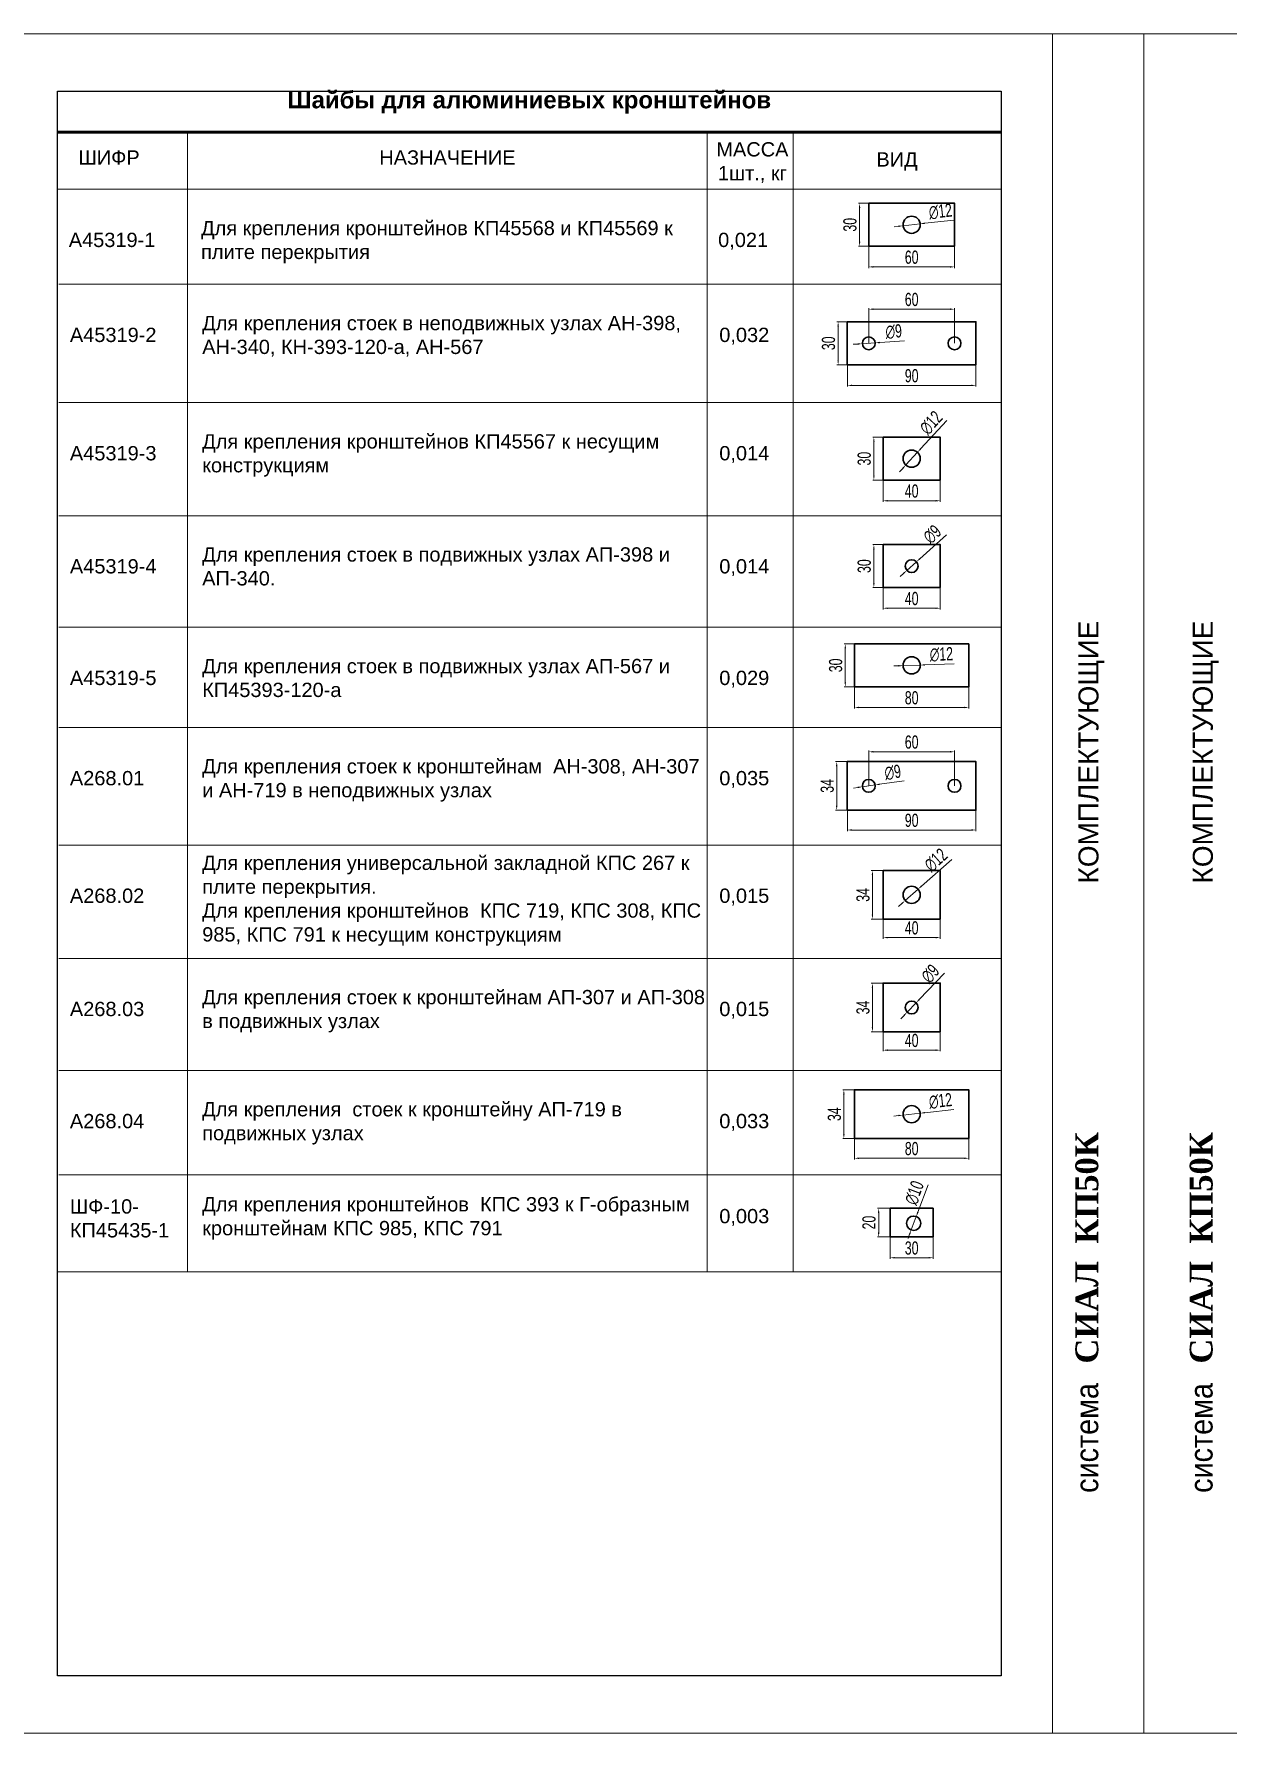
# Model space of a CAD drawing. Extents: x -37 to 4620, y -49 to 348.
# Drawn here: x 2115.9 to 2324.5, y 0 to 297 of the extents above; entities that cross this region are included whole.
import ezdxf
from ezdxf.enums import TextEntityAlignment as Align

# ---------------------------------------------------------------- set-up
doc = ezdxf.new("R2010")
doc.units = 0
doc.header["$LTSCALE"] = 5
doc.layers.get('0').update_dxf_attribs({"linetype": 'CONTINUOUS', "lineweight": 30})
doc.layers.get('DEFPOINTS').update_dxf_attribs({"linetype": 'CONTINUOUS'})
for name, color, linetype, lineweight in [('3', 1, 'CONTINUOUS', 20), ('4', 160, 'CONTINUOUS', 18), ('Рамки', 1, 'CONTINUOUS', 15), ('Текстовый', 7, 'CONTINUOUS', 9)]:
    doc.layers.add(name, color=color, linetype=linetype, lineweight=lineweight)
doc.layers.add('Скрытые', color=14, linetype='CONTINUOUS', plot=False)
doc.styles.add('4', font='RUSS.shx', dxfattribs={"width": 0.7, "height": 3.5})
doc.styles.add('style23', font='russ.shx', dxfattribs={"width": 0.7, "height": 2.3})
doc.styles.add('Каталожный', font='arial.ttf', dxfattribs={"height": 2.5})
doc.styles.add('Фирм', font='arial.ttf', dxfattribs={"height": 3.5})
doc.styles.add('Фирм5', font='timesbd.ttf', dxfattribs={"height": 4})
doc.dimstyles.new('MX1', dxfattribs={"dimtxt": 2.5, "dimasz": 3, "dimexe": 0.5, "dimexo": 0, "dimgap": 0.5, "dimtad": 1, "dimdsep": 46, "dimtxsty": '4', "dimcen": 0, "dimclrd": 256, "dimclre": 256, "dimclrt": 256, "dimaunit": 1, "dimadec": 0, "dimazin": 0, "dimtfac": 1, "dimtmove": 0, "dimatfit": 1, "dimfxl": 1, "dimtvp": 1, "dimtolj": 1, "dimtzin": 0, "dimarcsym": 0})
doc.dimstyles.new('MX1$0', dxfattribs={"dimtxt": 2.5, "dimasz": 3, "dimexe": 1.3, "dimexo": 0.6, "dimgap": 0.6, "dimtad": 1, "dimdsep": 46, "dimtxsty": '4', "dimcen": 0, "dimclrd": 256, "dimclre": 256, "dimclrt": 256, "dimaunit": 1, "dimadec": 0, "dimazin": 0, "dimtfac": 1, "dimtmove": 0, "dimatfit": 3, "dimfxl": 1, "dimtvp": 1, "dimtolj": 1, "dimlwd": -1, "dimlwe": -1, "dimarcsym": 0})

# ---------------------------------------------------------------- blocks, each defined once
blk = doc.blocks.new('*D116')
at = {"layer": '4', "transparency": 16777216}
for p, q in [((2261.87, 259.9), (2261.87, 256.09)), ((2276.87, 259.9), (2276.87, 256.09)), ((2262.67, 256.29), (2276.07, 256.29))]:
    blk.add_line(p, q, dxfattribs=at)
for points in [[(2262.67, 256.42), (2262.67, 256.15), (2261.87, 256.29)], [(2276.07, 256.42), (2276.07, 256.15), (2276.87, 256.29)]]:
    blk.add_solid(points, dxfattribs=at)
at = {"layer": 'DEFPOINTS', "color": 0, "transparency": 16777216}
for p in [(2261.87, 259.9), (2276.87, 259.9), (2276.87, 256.29)]:
    blk.add_point(p, dxfattribs=at)
at = {"layer": '4', "transparency": 16777216, "insert": (2269.37, 257.97), "char_height": 2.3, "attachment_point": 5, "style": 'style23'}
blk.add_mtext('\\A1;60', dxfattribs=at)
blk = doc.blocks.new('*D117')
at = {"layer": '4', "transparency": 16777216}
for p, q in [((2261.87, 267.4), (2260.06, 267.4)), ((2260.26, 260.7), (2260.26, 266.6)), ((2261.87, 259.9), (2260.06, 259.9))]:
    blk.add_line(p, q, dxfattribs=at)
for points in [[(2260.13, 266.6), (2260.39, 266.6), (2260.26, 267.4)], [(2260.13, 260.7), (2260.39, 260.7), (2260.26, 259.9)]]:
    blk.add_solid(points, dxfattribs=at)
at = {"layer": 'DEFPOINTS', "color": 0, "transparency": 16777216}
for p in [(2260.26, 267.4), (2261.87, 267.4), (2261.87, 259.9)]:
    blk.add_point(p, dxfattribs=at)
at = {"layer": '4', "transparency": 16777216, "insert": (2258.58, 263.65), "char_height": 2.3, "attachment_point": 5, "rotation": 90, "style": 'style23'}
blk.add_mtext('\\A1;30', dxfattribs=at)
blk = doc.blocks.new('*D118')
at = {"layer": '4', "transparency": 16777216}
for p, q in [((2258.12, 239.18), (2258.12, 235.37)), ((2280.62, 239.18), (2280.62, 235.37)), ((2258.92, 235.57), (2279.82, 235.57))]:
    blk.add_line(p, q, dxfattribs=at)
for points in [[(2258.92, 235.7), (2258.92, 235.44), (2258.12, 235.57)], [(2279.82, 235.7), (2279.82, 235.44), (2280.62, 235.57)]]:
    blk.add_solid(points, dxfattribs=at)
at = {"layer": 'DEFPOINTS', "color": 0, "transparency": 16777216}
for p in [(2258.12, 239.18), (2280.62, 239.18), (2280.62, 235.57)]:
    blk.add_point(p, dxfattribs=at)
at = {"layer": '4', "transparency": 16777216, "insert": (2269.37, 237.25), "char_height": 2.3, "attachment_point": 5, "style": 'style23'}
blk.add_mtext('\\A1;90', dxfattribs=at)
blk = doc.blocks.new('*D119')
at = {"layer": '4', "transparency": 16777216}
for p, q in [((2258.12, 246.68), (2256.31, 246.68)), ((2256.51, 239.98), (2256.51, 245.88)), ((2258.12, 239.18), (2256.31, 239.18))]:
    blk.add_line(p, q, dxfattribs=at)
for points in [[(2256.38, 245.88), (2256.64, 245.88), (2256.51, 246.68)], [(2256.38, 239.98), (2256.64, 239.98), (2256.51, 239.18)]]:
    blk.add_solid(points, dxfattribs=at)
at = {"layer": 'DEFPOINTS', "color": 0, "transparency": 16777216}
for p in [(2256.51, 246.68), (2258.12, 246.68), (2258.12, 239.18)]:
    blk.add_point(p, dxfattribs=at)
at = {"layer": '4', "transparency": 16777216, "insert": (2254.83, 242.93), "char_height": 2.3, "attachment_point": 5, "rotation": 90, "style": 'style23'}
blk.add_mtext('\\A1;30', dxfattribs=at)
blk = doc.blocks.new('*D120')
at = {"layer": '4', "transparency": 16777216}
for p, q in [((2261.87, 242.93), (2261.87, 249.09)), ((2262.67, 248.89), (2276.07, 248.89)), ((2276.87, 242.93), (2276.87, 249.09))]:
    blk.add_line(p, q, dxfattribs=at)
for points in [[(2262.67, 249.03), (2262.67, 248.76), (2261.87, 248.89)], [(2276.07, 249.03), (2276.07, 248.76), (2276.87, 248.89)]]:
    blk.add_solid(points, dxfattribs=at)
at = {"layer": 'DEFPOINTS', "color": 0, "transparency": 16777216}
for p in [(2276.87, 248.89), (2261.87, 242.93), (2276.87, 242.93)]:
    blk.add_point(p, dxfattribs=at)
at = {"layer": '4', "transparency": 16777216, "insert": (2269.37, 250.58), "char_height": 2.3, "attachment_point": 5, "style": 'style23'}
blk.add_mtext('\\A1;60', dxfattribs=at)
blk = doc.blocks.new('*D121')
at = {"layer": '4', "transparency": 16777216}
for p, q in [((2276.76, 264.48), (2271.65, 263.91)), ((2267.08, 263.4), (2266.29, 263.31)), ((2267.88, 263.48), (2270.86, 263.82))]:
    blk.add_line(p, q, dxfattribs=at)
for points in [[(2267.07, 263.53), (2267.1, 263.26), (2267.88, 263.48)], [(2271.64, 264.04), (2271.67, 263.77), (2270.86, 263.82)]]:
    blk.add_solid(points, dxfattribs=at)
at = {"layer": 'DEFPOINTS', "color": 0, "transparency": 16777216}
for p in [(2267.88, 263.48), (2270.86, 263.82)]:
    blk.add_point(p, dxfattribs=at)
at = {"layer": '4', "transparency": 16777216, "insert": (2274.41, 265.96), "char_height": 2.3, "attachment_point": 5, "rotation": 6.3846, "style": 'style23'}
blk.add_mtext('\\A1;∅12', dxfattribs=at)
blk = doc.blocks.new('*D122')
at = {"layer": '4', "transparency": 16777216}
for p, q in [((2259.95, 242.8), (2259.15, 242.75)), ((2260.74, 242.86), (2262.99, 243.01)), ((2268.11, 243.37), (2263.79, 243.07))]:
    blk.add_line(p, q, dxfattribs=at)
for points in [[(2259.94, 242.93), (2259.96, 242.67), (2260.74, 242.86)], [(2263.78, 243.2), (2263.8, 242.93), (2262.99, 243.01)]]:
    blk.add_solid(points, dxfattribs=at)
at = {"layer": 'DEFPOINTS', "color": 0, "transparency": 16777216}
for p in [(2260.74, 242.86), (2262.99, 243.01)]:
    blk.add_point(p, dxfattribs=at)
at = {"layer": '4', "transparency": 16777216, "insert": (2266.23, 244.97), "char_height": 2.3, "attachment_point": 5, "rotation": 3.9729, "style": 'style23'}
blk.add_mtext('\\A1;∅9', dxfattribs=at)
blk = doc.blocks.new('*D123')
at = {"layer": '4', "transparency": 16777216}
for p, q in [((2264.37, 219.02), (2264.37, 215.2)), ((2274.37, 219.02), (2274.37, 215.2)), ((2265.17, 215.4), (2273.57, 215.4))]:
    blk.add_line(p, q, dxfattribs=at)
for points in [[(2265.17, 215.54), (2265.17, 215.27), (2264.37, 215.4)], [(2273.57, 215.54), (2273.57, 215.27), (2274.37, 215.4)]]:
    blk.add_solid(points, dxfattribs=at)
at = {"layer": 'DEFPOINTS', "color": 0, "transparency": 16777216}
for p in [(2264.37, 219.02), (2274.37, 219.02), (2274.37, 215.4)]:
    blk.add_point(p, dxfattribs=at)
at = {"layer": '4', "transparency": 16777216, "insert": (2269.37, 217.09), "char_height": 2.3, "attachment_point": 5, "style": 'style23'}
blk.add_mtext('\\A1;40', dxfattribs=at)
blk = doc.blocks.new('*D124')
at = {"layer": '4', "transparency": 16777216}
for p, q in [((2264.37, 226.52), (2262.56, 226.52)), ((2262.76, 219.82), (2262.76, 225.72)), ((2264.37, 219.02), (2262.56, 219.02))]:
    blk.add_line(p, q, dxfattribs=at)
for points in [[(2262.63, 225.72), (2262.89, 225.72), (2262.76, 226.52)], [(2262.63, 219.82), (2262.89, 219.82), (2262.76, 219.02)]]:
    blk.add_solid(points, dxfattribs=at)
at = {"layer": 'DEFPOINTS', "color": 0, "transparency": 16777216}
for p in [(2262.76, 226.52), (2264.37, 226.52), (2264.37, 219.02)]:
    blk.add_point(p, dxfattribs=at)
at = {"layer": '4', "transparency": 16777216, "insert": (2261.08, 222.77), "char_height": 2.3, "attachment_point": 5, "rotation": 90, "style": 'style23'}
blk.add_mtext('\\A1;30', dxfattribs=at)
blk = doc.blocks.new('*D125')
at = {"layer": '4', "transparency": 16777216}
for p, q in [((2275.51, 229.44), (2270.92, 224.46)), ((2268.35, 221.66), (2270.38, 223.87)), ((2267.81, 221.07), (2267.27, 220.49))]:
    blk.add_line(p, q, dxfattribs=at)
for points in [[(2270.83, 224.55), (2271.02, 224.37), (2270.38, 223.87)], [(2267.71, 221.16), (2267.91, 220.98), (2268.35, 221.66)]]:
    blk.add_solid(points, dxfattribs=at)
at = {"layer": 'DEFPOINTS', "color": 0, "transparency": 16777216}
for p in [(2270.38, 223.87), (2268.35, 221.66)]:
    blk.add_point(p, dxfattribs=at)
at = {"layer": '4', "transparency": 16777216, "insert": (2272.77, 229.02), "char_height": 2.3, "attachment_point": 5, "rotation": 47.3494, "style": 'style23'}
blk.add_mtext('\\A1;∅12', dxfattribs=at)
blk = doc.blocks.new('*D126')
at = {"layer": '4', "transparency": 16777216}
for p, q in [((2264.37, 200.23), (2264.37, 196.42)), ((2274.37, 200.23), (2274.37, 196.42)), ((2265.17, 196.62), (2273.57, 196.62))]:
    blk.add_line(p, q, dxfattribs=at)
for points in [[(2265.17, 196.75), (2265.17, 196.49), (2264.37, 196.62)], [(2273.57, 196.75), (2273.57, 196.49), (2274.37, 196.62)]]:
    blk.add_solid(points, dxfattribs=at)
at = {"layer": 'DEFPOINTS', "color": 0, "transparency": 16777216}
for p in [(2264.37, 200.23), (2274.37, 200.23), (2274.37, 196.62)]:
    blk.add_point(p, dxfattribs=at)
at = {"layer": '4', "transparency": 16777216, "insert": (2269.37, 198.3), "char_height": 2.3, "attachment_point": 5, "style": 'style23'}
blk.add_mtext('\\A1;40', dxfattribs=at)
blk = doc.blocks.new('*D127')
at = {"layer": '4', "transparency": 16777216}
for p, q in [((2264.37, 207.73), (2262.56, 207.73)), ((2262.76, 201.03), (2262.76, 206.93)), ((2264.37, 200.23), (2262.56, 200.23))]:
    blk.add_line(p, q, dxfattribs=at)
for points in [[(2262.63, 206.93), (2262.89, 206.93), (2262.76, 207.73)], [(2262.63, 201.03), (2262.89, 201.03), (2262.76, 200.23)]]:
    blk.add_solid(points, dxfattribs=at)
at = {"layer": 'DEFPOINTS', "color": 0, "transparency": 16777216}
for p in [(2262.76, 207.73), (2264.37, 207.73), (2264.37, 200.23)]:
    blk.add_point(p, dxfattribs=at)
at = {"layer": '4', "transparency": 16777216, "insert": (2261.08, 203.98), "char_height": 2.3, "attachment_point": 5, "rotation": 90, "style": 'style23'}
blk.add_mtext('\\A1;30', dxfattribs=at)
blk = doc.blocks.new('*D128')
at = {"layer": '4', "transparency": 16777216}
for p, q in [((2275.44, 209.42), (2270.8, 205.27)), ((2267.93, 202.7), (2267.34, 202.16)), ((2268.53, 203.23), (2270.2, 204.73))]:
    blk.add_line(p, q, dxfattribs=at)
for points in [[(2270.71, 205.37), (2270.89, 205.17), (2270.2, 204.73)], [(2267.84, 202.8), (2268.02, 202.6), (2268.53, 203.23)]]:
    blk.add_solid(points, dxfattribs=at)
at = {"layer": 'DEFPOINTS', "color": 0, "transparency": 16777216}
for p in [(2268.53, 203.23), (2270.2, 204.73)]:
    blk.add_point(p, dxfattribs=at)
at = {"layer": '4', "transparency": 16777216, "insert": (2272.97, 209.54), "char_height": 2.3, "attachment_point": 5, "rotation": 41.8413, "style": 'style23'}
blk.add_mtext('\\A1;∅9', dxfattribs=at)
blk = doc.blocks.new('*D129')
at = {"layer": '4', "transparency": 16777216}
for p, q in [((2259.37, 182.88), (2259.37, 179.07)), ((2279.37, 182.88), (2279.37, 179.07)), ((2260.17, 179.27), (2278.57, 179.27))]:
    blk.add_line(p, q, dxfattribs=at)
for points in [[(2260.17, 179.4), (2260.17, 179.14), (2259.37, 179.27)], [(2278.57, 179.4), (2278.57, 179.14), (2279.37, 179.27)]]:
    blk.add_solid(points, dxfattribs=at)
at = {"layer": 'DEFPOINTS', "color": 0, "transparency": 16777216}
for p in [(2259.37, 182.88), (2279.37, 182.88), (2279.37, 179.27)]:
    blk.add_point(p, dxfattribs=at)
at = {"layer": '4', "transparency": 16777216, "insert": (2269.37, 180.95), "char_height": 2.3, "attachment_point": 5, "style": 'style23'}
blk.add_mtext('\\A1;80', dxfattribs=at)
blk = doc.blocks.new('*D130')
at = {"layer": '4', "transparency": 16777216}
for p, q in [((2259.37, 190.38), (2257.56, 190.38)), ((2257.76, 183.68), (2257.76, 189.58)), ((2259.37, 182.88), (2257.56, 182.88))]:
    blk.add_line(p, q, dxfattribs=at)
for points in [[(2257.63, 189.58), (2257.89, 189.58), (2257.76, 190.38)], [(2257.63, 183.68), (2257.89, 183.68), (2257.76, 182.88)]]:
    blk.add_solid(points, dxfattribs=at)
at = {"layer": 'DEFPOINTS', "color": 0, "transparency": 16777216}
for p in [(2257.76, 190.38), (2259.37, 190.38), (2259.37, 182.88)]:
    blk.add_point(p, dxfattribs=at)
at = {"layer": '4', "transparency": 16777216, "insert": (2256.08, 186.63), "char_height": 2.3, "attachment_point": 5, "rotation": 90, "style": 'style23'}
blk.add_mtext('\\A1;30', dxfattribs=at)
blk = doc.blocks.new('*D131')
at = {"layer": '4', "transparency": 16777216}
for p, q in [((2267.07, 186.55), (2266.27, 186.53)), ((2267.87, 186.58), (2270.87, 186.68)), ((2276.8, 186.88), (2271.67, 186.71))]:
    blk.add_line(p, q, dxfattribs=at)
for points in [[(2267.06, 186.69), (2267.07, 186.42), (2267.87, 186.58)], [(2271.66, 186.84), (2271.67, 186.58), (2270.87, 186.68)]]:
    blk.add_solid(points, dxfattribs=at)
at = {"layer": 'DEFPOINTS', "color": 0, "transparency": 16777216}
for p in [(2267.87, 186.58), (2270.87, 186.68)]:
    blk.add_point(p, dxfattribs=at)
at = {"layer": '4', "transparency": 16777216, "insert": (2274.57, 188.54), "char_height": 2.3, "attachment_point": 5, "rotation": 1.9226, "style": 'style23'}
blk.add_mtext('\\A1;∅12', dxfattribs=at)
blk = doc.blocks.new('*D132')
at = {"layer": '4', "transparency": 16777216}
for p, q in [((2261.87, 165.56), (2261.87, 171.72)), ((2262.67, 171.52), (2276.07, 171.52)), ((2276.87, 165.56), (2276.87, 171.72))]:
    blk.add_line(p, q, dxfattribs=at)
for points in [[(2262.67, 171.66), (2262.67, 171.39), (2261.87, 171.52)], [(2276.07, 171.66), (2276.07, 171.39), (2276.87, 171.52)]]:
    blk.add_solid(points, dxfattribs=at)
at = {"layer": 'DEFPOINTS', "color": 0, "transparency": 16777216}
for p in [(2276.87, 171.52), (2261.87, 165.56), (2276.87, 165.56)]:
    blk.add_point(p, dxfattribs=at)
at = {"layer": '4', "transparency": 16777216, "insert": (2269.37, 173.21), "char_height": 2.3, "attachment_point": 5, "style": 'style23'}
blk.add_mtext('\\A1;60', dxfattribs=at)
blk = doc.blocks.new('*D133')
at = {"layer": '4', "transparency": 16777216}
for p, q in [((2268.06, 166.46), (2263.77, 165.84)), ((2259.96, 165.29), (2259.17, 165.17)), ((2260.75, 165.4), (2262.98, 165.73))]:
    blk.add_line(p, q, dxfattribs=at)
for points in [[(2259.94, 165.42), (2259.98, 165.16), (2260.75, 165.4)], [(2263.75, 165.97), (2263.79, 165.71), (2262.98, 165.73)]]:
    blk.add_solid(points, dxfattribs=at)
at = {"layer": 'DEFPOINTS', "color": 0, "transparency": 16777216}
for p in [(2260.75, 165.4), (2262.98, 165.73)]:
    blk.add_point(p, dxfattribs=at)
at = {"layer": '4', "transparency": 16777216, "insert": (2266.06, 167.92), "char_height": 2.3, "attachment_point": 5, "rotation": 8.2583, "style": 'style23'}
blk.add_mtext('\\A1;∅9', dxfattribs=at)
blk = doc.blocks.new('*D134')
at = {"layer": '4', "transparency": 16777216}
for p, q in [((2258.12, 161.31), (2258.12, 157.65)), ((2280.62, 161.31), (2280.62, 157.65)), ((2258.92, 157.85), (2279.82, 157.85))]:
    blk.add_line(p, q, dxfattribs=at)
for points in [[(2258.92, 157.98), (2258.92, 157.72), (2258.12, 157.85)], [(2279.82, 157.98), (2279.82, 157.72), (2280.62, 157.85)]]:
    blk.add_solid(points, dxfattribs=at)
at = {"layer": 'DEFPOINTS', "color": 0, "transparency": 16777216}
for p in [(2258.12, 161.31), (2280.62, 161.31), (2280.62, 157.85)]:
    blk.add_point(p, dxfattribs=at)
at = {"layer": '4', "transparency": 16777216, "insert": (2269.37, 159.53), "char_height": 2.3, "attachment_point": 5, "style": 'style23'}
blk.add_mtext('\\A1;90', dxfattribs=at)
blk = doc.blocks.new('*D135')
at = {"layer": '4', "transparency": 16777216}
for p, q in [((2258.12, 169.81), (2256.06, 169.81)), ((2256.26, 162.11), (2256.26, 169.01)), ((2258.12, 161.31), (2256.06, 161.31))]:
    blk.add_line(p, q, dxfattribs=at)
for points in [[(2256.13, 169.01), (2256.39, 169.01), (2256.26, 169.81)], [(2256.13, 162.11), (2256.39, 162.11), (2256.26, 161.31)]]:
    blk.add_solid(points, dxfattribs=at)
at = {"layer": 'DEFPOINTS', "color": 0, "transparency": 16777216}
for p in [(2256.26, 169.81), (2258.12, 169.81), (2258.12, 161.31)]:
    blk.add_point(p, dxfattribs=at)
at = {"layer": '4', "transparency": 16777216, "insert": (2254.61, 165.56), "char_height": 2.3, "attachment_point": 5, "rotation": 90, "style": 'style23'}
blk.add_mtext('\\A1;34', dxfattribs=at)
blk = doc.blocks.new('*D136')
at = {"layer": '4', "transparency": 16777216}
for p, q in [((2264.37, 142.26), (2264.37, 138.85)), ((2274.37, 142.26), (2274.37, 138.85)), ((2265.17, 139.05), (2273.57, 139.05))]:
    blk.add_line(p, q, dxfattribs=at)
for points in [[(2265.17, 139.18), (2265.17, 138.92), (2264.37, 139.05)], [(2273.57, 139.18), (2273.57, 138.92), (2274.37, 139.05)]]:
    blk.add_solid(points, dxfattribs=at)
at = {"layer": 'DEFPOINTS', "color": 0, "transparency": 16777216}
for p in [(2264.37, 142.26), (2274.37, 142.26), (2274.37, 139.05)]:
    blk.add_point(p, dxfattribs=at)
at = {"layer": '4', "transparency": 16777216, "insert": (2269.37, 140.73), "char_height": 2.3, "attachment_point": 5, "style": 'style23'}
blk.add_mtext('\\A1;40', dxfattribs=at)
blk = doc.blocks.new('*D137')
at = {"layer": '4', "transparency": 16777216}
for p, q in [((2264.37, 150.76), (2262.31, 150.76)), ((2262.51, 143.06), (2262.51, 149.96)), ((2264.37, 142.26), (2262.31, 142.26))]:
    blk.add_line(p, q, dxfattribs=at)
for points in [[(2262.38, 149.96), (2262.64, 149.96), (2262.51, 150.76)], [(2262.38, 143.06), (2262.64, 143.06), (2262.51, 142.26)]]:
    blk.add_solid(points, dxfattribs=at)
at = {"layer": 'DEFPOINTS', "color": 0, "transparency": 16777216}
for p in [(2262.51, 150.76), (2264.37, 150.76), (2264.37, 142.26)]:
    blk.add_point(p, dxfattribs=at)
at = {"layer": '4', "transparency": 16777216, "insert": (2260.86, 146.51), "char_height": 2.3, "attachment_point": 5, "rotation": 90, "style": 'style23'}
blk.add_mtext('\\A1;34', dxfattribs=at)
blk = doc.blocks.new('*D138')
at = {"layer": '4', "transparency": 16777216}
for p, q in [((2276.39, 152.72), (2271.09, 148.04)), ((2268.24, 145.52), (2270.49, 147.51)), ((2267.64, 144.99), (2267.04, 144.46))]:
    blk.add_line(p, q, dxfattribs=at)
for points in [[(2271, 148.14), (2271.18, 147.94), (2270.49, 147.51)], [(2267.56, 145.09), (2267.73, 144.89), (2268.24, 145.52)]]:
    blk.add_solid(points, dxfattribs=at)
at = {"layer": 'DEFPOINTS', "color": 0, "transparency": 16777216}
for p in [(2270.49, 147.51), (2268.24, 145.52)]:
    blk.add_point(p, dxfattribs=at)
at = {"layer": '4', "transparency": 16777216, "insert": (2273.62, 152.59), "char_height": 2.3, "attachment_point": 5, "rotation": 41.4755, "style": 'style23'}
blk.add_mtext('\\A1;∅12', dxfattribs=at)
blk = doc.blocks.new('*D139')
at = {"layer": '4', "transparency": 16777216}
for p, q in [((2264.37, 122.58), (2264.37, 119.17)), ((2274.37, 122.58), (2274.37, 119.17)), ((2265.17, 119.37), (2273.57, 119.37))]:
    blk.add_line(p, q, dxfattribs=at)
for points in [[(2265.17, 119.5), (2265.17, 119.23), (2264.37, 119.37)], [(2273.57, 119.5), (2273.57, 119.23), (2274.37, 119.37)]]:
    blk.add_solid(points, dxfattribs=at)
at = {"layer": 'DEFPOINTS', "color": 0, "transparency": 16777216}
for p in [(2264.37, 122.58), (2274.37, 122.58), (2274.37, 119.37)]:
    blk.add_point(p, dxfattribs=at)
at = {"layer": '4', "transparency": 16777216, "insert": (2269.37, 121.05), "char_height": 2.3, "attachment_point": 5, "style": 'style23'}
blk.add_mtext('\\A1;40', dxfattribs=at)
blk = doc.blocks.new('*D140')
at = {"layer": '4', "transparency": 16777216}
for p, q in [((2264.37, 131.08), (2262.31, 131.08)), ((2262.51, 123.38), (2262.51, 130.28)), ((2264.37, 122.58), (2262.31, 122.58))]:
    blk.add_line(p, q, dxfattribs=at)
for points in [[(2262.38, 130.28), (2262.64, 130.28), (2262.51, 131.08)], [(2262.38, 123.38), (2262.64, 123.38), (2262.51, 122.58)]]:
    blk.add_solid(points, dxfattribs=at)
at = {"layer": 'DEFPOINTS', "color": 0, "transparency": 16777216}
for p in [(2262.51, 131.08), (2264.37, 131.08), (2264.37, 122.58)]:
    blk.add_point(p, dxfattribs=at)
at = {"layer": '4', "transparency": 16777216, "insert": (2260.86, 126.83), "char_height": 2.3, "attachment_point": 5, "rotation": 90, "style": 'style23'}
blk.add_mtext('\\A1;34', dxfattribs=at)
blk = doc.blocks.new('*D141')
at = {"layer": '4', "transparency": 16777216}
for p, q in [((2275.1, 132.8), (2270.7, 128.22)), ((2268.03, 125.44), (2267.48, 124.86)), ((2268.59, 126.02), (2270.15, 127.64))]:
    blk.add_line(p, q, dxfattribs=at)
for points in [[(2270.6, 128.31), (2270.8, 128.12), (2270.15, 127.64)], [(2267.94, 125.53), (2268.13, 125.35), (2268.59, 126.02)]]:
    blk.add_solid(points, dxfattribs=at)
at = {"layer": 'DEFPOINTS', "color": 0, "transparency": 16777216}
for p in [(2268.59, 126.02), (2270.15, 127.64)]:
    blk.add_point(p, dxfattribs=at)
at = {"layer": '4', "transparency": 16777216, "insert": (2272.63, 132.73), "char_height": 2.3, "attachment_point": 5, "rotation": 46.1787, "style": 'style23'}
blk.add_mtext('\\A1;∅9', dxfattribs=at)
blk = doc.blocks.new('*D142')
at = {"layer": '4', "transparency": 16777216}
for p, q in [((2259.37, 103.93), (2259.37, 100.27)), ((2279.37, 103.93), (2279.37, 100.27)), ((2260.17, 100.47), (2278.57, 100.47))]:
    blk.add_line(p, q, dxfattribs=at)
for points in [[(2260.17, 100.61), (2260.17, 100.34), (2259.37, 100.47)], [(2278.57, 100.61), (2278.57, 100.34), (2279.37, 100.47)]]:
    blk.add_solid(points, dxfattribs=at)
at = {"layer": 'DEFPOINTS', "color": 0, "transparency": 16777216}
for p in [(2259.37, 103.93), (2279.37, 103.93), (2279.37, 100.47)]:
    blk.add_point(p, dxfattribs=at)
at = {"layer": '4', "transparency": 16777216, "insert": (2269.37, 102.15), "char_height": 2.3, "attachment_point": 5, "style": 'style23'}
blk.add_mtext('\\A1;80', dxfattribs=at)
blk = doc.blocks.new('*D143')
at = {"layer": '4', "transparency": 16777216}
for p, q in [((2259.37, 112.43), (2257.31, 112.43)), ((2257.51, 104.73), (2257.51, 111.63)), ((2259.37, 103.93), (2257.31, 103.93))]:
    blk.add_line(p, q, dxfattribs=at)
for points in [[(2257.38, 111.63), (2257.64, 111.63), (2257.51, 112.43)], [(2257.38, 104.73), (2257.64, 104.73), (2257.51, 103.93)]]:
    blk.add_solid(points, dxfattribs=at)
at = {"layer": 'DEFPOINTS', "color": 0, "transparency": 16777216}
for p in [(2257.51, 112.43), (2259.37, 112.43), (2259.37, 103.93)]:
    blk.add_point(p, dxfattribs=at)
at = {"layer": '4', "transparency": 16777216, "insert": (2255.86, 108.18), "char_height": 2.3, "attachment_point": 5, "rotation": 90, "style": 'style23'}
blk.add_mtext('\\A1;34', dxfattribs=at)
blk = doc.blocks.new('*D144')
at = {"layer": '4', "transparency": 16777216}
for p, q in [((2267.08, 107.94), (2266.28, 107.85)), ((2267.88, 108.03), (2270.86, 108.34)), ((2276.76, 108.98), (2271.65, 108.43))]:
    blk.add_line(p, q, dxfattribs=at)
for points in [[(2267.07, 108.07), (2267.09, 107.81), (2267.88, 108.03)], [(2271.64, 108.56), (2271.67, 108.3), (2270.86, 108.34)]]:
    blk.add_solid(points, dxfattribs=at)
at = {"layer": 'DEFPOINTS', "color": 0, "transparency": 16777216}
for p in [(2267.88, 108.03), (2270.86, 108.34)]:
    blk.add_point(p, dxfattribs=at)
at = {"layer": '4', "transparency": 16777216, "insert": (2274.42, 110.47), "char_height": 2.3, "attachment_point": 5, "rotation": 6.1162, "style": 'style23'}
blk.add_mtext('\\A1;∅12', dxfattribs=at)
blk = doc.blocks.new('*D145')
at = {"layer": '4', "transparency": 16777216}
for p, q in [((2265.62, 91.73), (2263.4, 91.73)), ((2263.6, 87.53), (2263.6, 90.93)), ((2265.62, 86.73), (2263.4, 86.73))]:
    blk.add_line(p, q, dxfattribs=at)
for points in [[(2263.46, 90.93), (2263.73, 90.93), (2263.6, 91.73)], [(2263.46, 87.53), (2263.73, 87.53), (2263.6, 86.73)]]:
    blk.add_solid(points, dxfattribs=at)
at = {"layer": 'DEFPOINTS', "color": 0, "transparency": 16777216}
for p in [(2263.6, 91.73), (2265.62, 91.73), (2265.62, 86.73)]:
    blk.add_point(p, dxfattribs=at)
at = {"layer": '4', "transparency": 16777216, "insert": (2261.91, 89.23), "char_height": 2.3, "attachment_point": 5, "rotation": 90, "style": 'style23'}
blk.add_mtext('\\A1;20', dxfattribs=at)
blk = doc.blocks.new('*D146')
at = {"layer": '4', "transparency": 16777216}
for p, q in [((2265.62, 86.73), (2265.62, 82.88)), ((2273.12, 86.73), (2273.12, 82.88)), ((2272.32, 83.08), (2266.42, 83.08))]:
    blk.add_line(p, q, dxfattribs=at)
for points in [[(2266.42, 83.22), (2266.42, 82.95), (2265.62, 83.08)], [(2272.32, 83.22), (2272.32, 82.95), (2273.12, 83.08)]]:
    blk.add_solid(points, dxfattribs=at)
at = {"layer": 'DEFPOINTS', "color": 0, "transparency": 16777216}
for p in [(2265.62, 86.73), (2273.12, 86.73), (2265.62, 83.08)]:
    blk.add_point(p, dxfattribs=at)
at = {"layer": '4', "transparency": 16777216, "insert": (2269.37, 84.77), "char_height": 2.3, "attachment_point": 5, "style": 'style23'}
blk.add_mtext('\\A1;30', dxfattribs=at)
blk = doc.blocks.new('*D147')
at = {"layer": '4', "transparency": 16777216}
for p, q in [((2272.24, 95.85), (2270.44, 91.03)), ((2269.29, 87.94), (2270.17, 90.29)), ((2269.01, 87.19), (2268.73, 86.44))]:
    blk.add_line(p, q, dxfattribs=at)
for points in [[(2270.32, 91.08), (2270.57, 90.99), (2270.17, 90.29)], [(2268.89, 87.24), (2269.14, 87.15), (2269.29, 87.94)]]:
    blk.add_solid(points, dxfattribs=at)
at = {"layer": 'DEFPOINTS', "color": 0, "transparency": 16777216}
for p in [(2270.17, 90.29), (2269.29, 87.94)]:
    blk.add_point(p, dxfattribs=at)
at = {"layer": '4', "transparency": 16777216, "insert": (2269.85, 94.43), "char_height": 2.3, "attachment_point": 5, "rotation": 69.5201, "style": 'style23'}
blk.add_mtext('\\A1;∅10', dxfattribs=at)

msp = doc.modelspace()

# ---------------------------------------------------------------- linework, layer by layer
at = {"linetype": 'Continuous', "lineweight": 50}
msp.add_line((2120, 279.851), (2285, 279.857, 0.033), dxfattribs=at)
for points in [[(2276.867, 259.901), (2276.867, 267.401), (2261.867, 267.401), (2261.867, 259.901)], [(2280.617, 239.184), (2280.617, 246.684), (2258.117, 246.684), (2258.117, 239.184)], [(2274.367, 219.016), (2274.367, 226.516), (2264.367, 226.516), (2264.367, 219.016)], [(2274.367, 200.232), (2274.367, 207.732), (2264.367, 207.732), (2264.367, 200.232)], [(2279.367, 182.882), (2279.367, 190.382), (2259.367, 190.382), (2259.367, 182.882)], [(2258.117, 161.314), (2280.617, 161.314), (2280.617, 169.814), (2258.117, 169.814)], [(2274.367, 142.262), (2274.367, 150.762), (2264.367, 150.762), (2264.367, 142.262)], [(2274.367, 122.578), (2274.367, 131.078), (2264.367, 131.078), (2264.367, 122.578)], [(2259.367, 103.935), (2279.367, 103.935), (2279.367, 112.435), (2259.367, 112.435)], [(2273.117, 91.726), (2265.617, 91.726), (2265.617, 86.726), (2273.117, 86.726)]]:
    msp.add_lwpolyline(points, close=True)
for centre, radius in [((2269.367, 263.651), 1.5), ((2261.867, 242.934), 1.125), ((2276.867, 242.934), 1.125), ((2269.367, 222.766), 1.5), ((2269.367, 203.982), 1.125), ((2269.367, 186.632), 1.5), ((2261.867, 165.564), 1.125), ((2276.867, 165.564), 1.125), ((2269.367, 146.512), 1.5), ((2269.367, 126.828), 1.125), ((2269.367, 108.185), 1.5), ((2269.728, 89.114), 1.25)]:
    msp.add_circle(centre, radius)
at = {"layer": '3', "color": 0, "linetype": 'Continuous'}
msp.add_line((2120, 269.851, -764.744), (2285, 269.851), dxfattribs=at)
at = {"layer": '4', "linetype": 'Continuous'}
msp.add_line((2294, 297), (2294, 0), dxfattribs=at)
at = {"layer": 'Рамки', "linetype": 'Continuous'}
for p, q in [((2120, 279.851), (2120, 245.851)), ((2120, 279.851), (2120, 80.601)), ((2142.725, 279.852), (2142.725, 80.601)), ((2233.617, 279.852), (2233.617, 80.601)), ((2233.617, 279.851), (2233.617, 245.851)), ((2248.617, 279.852), (2248.617, 80.601)), ((2285, 279.857), (2285, 80.601)), ((2120.197, 253.247), (2285, 253.247)), ((2120.197, 232.561), (2285, 232.562)), ((2120.197, 212.791), (2285, 212.791)), ((2120.197, 193.286), (2285, 193.287)), ((2120.197, 175.759), (2285, 175.76)), ((2120.197, 155.212), (2285, 155.212)), ((2120.197, 135.41), (2285, 135.411)), ((2120.197, 115.815), (2285, 115.816)), ((2120.197, 97.559), (2285, 97.56)), ((2120, 80.601), (2285, 80.601))]:
    msp.add_line(p, q, dxfattribs=at)
for points in [[(2100, 297), (2310, 297), (2310, 0), (2100, 0)], [(2520, 297), (2310, 297), (2310, 0), (2520, 0)]]:
    msp.add_lwpolyline(points, close=True, dxfattribs=at)
at = {"layer": 'Скрытые', "linetype": 'Continuous'}
msp.add_lwpolyline([(2120, 10), (2120, 287), (2285, 287), (2285, 10)], close=True, dxfattribs=at)

# ---------------------------------------------------------------- texts
at = {"layer": 'Текстовый', "style": 'Фирм'}
for p in [(2302.043, 148.5), (2322.043, 148.5)]:
    msp.add_text('КОМПЛЕКТУЮЩИЕ', height=3.5, rotation=90, dxfattribs=at).set_placement(p)
at = {"layer": 'Текстовый', "style": 'Фирм5'}
for p in [(2302, 84.805), (2322, 84.805)]:
    msp.add_text('СИАЛ  КП50К', height=4, rotation=90, dxfattribs=at).set_placement(p, align=Align.CENTER)
at = {"layer": 'Текстовый', "style": 'Фирм', "width": 0.9}
for p in [(2302, 51.576), (2322, 51.576)]:
    msp.add_text(' система ', height=4, rotation=90, dxfattribs=at).set_placement(p, align=Align.CENTER)
at = {"layer": 'Текстовый', "color": 1, "linetype": 'Continuous', "style": 'Каталожный'}
for s, insert, char_height, width, attachment_point in [('\\pxqc;{\\fArial|b1|i0|c204|p34;\\C256;Шайбы для алюминиевых кронштейнов}', (2120, 287), 3, 165, 1), ('\\pxqc;ШИФР ', (2120, 276.661), 2.5, 18, 1), ('\\pxqc;НАЗНАЧЕНИЕ', (2142.725, 276.662), 2.5, 90.89238, 1), ('\\pxqc;МАССА\\P1шт., кг', (2232.515, 278.086), 2.5, 18, 1), ('\\pxqc;ВИД', (2266.809, 274.712), 2.5, 36.38266, 5), ('\\pxql;Для крепления кронштейнов КП45568 и КП45569 к плите перекрытия', (2145.091, 264.329), 2.5, 88.52655, 1), ('\\pxql;А45319-1', (2121.947, 262.257), 2.5, 15.84446, 1), ('\\pxql;0,021', (2235.524, 262.257), 2.5, 15.84446, 1), ('\\pxql;Для крепления стоек в неподвижных узлах АН-398, АН-340, КН-393-120-а, АН-567', (2145.288, 247.725), 2.5, 88.52655, 1), ('\\pxql;А45319-2', (2122.144, 245.653), 2.5, 15.84446, 1), ('\\pxql;0,032', (2235.722, 245.653), 2.5, 15.84446, 1), ('\\pxql;Для крепления кронштейнов КП45567 к несущим конструкциям', (2145.288, 227.039), 2.5, 88.52655, 1), ('\\pxql;А45319-3', (2122.144, 224.967), 2.5, 15.84446, 1), ('\\pxql;0,014', (2235.722, 224.967), 2.5, 15.84446, 1), ('\\pxql;А45319-4', (2122.144, 205.197), 2.5, 15.84446, 1), ('\\pxql;Для крепления стоек в подвижных узлах АП-398 и АП-340.\\P ', (2145.288, 207.269), 2.5, 88.52655, 1), ('\\pxql;0,014', (2235.722, 205.197), 2.5, 15.84446, 1), ('\\pxql;Для крепления стоек в подвижных узлах АП-567 и КП45393-120-а', (2145.288, 187.764), 2.5, 88.52655, 1), ('\\pxql;А45319-5', (2122.144, 185.692), 2.5, 15.84446, 1), ('\\pxql;0,029', (2235.722, 185.692), 2.5, 15.84446, 1), ('\\pxql;Для крепления стоек к кронштейнам  АН-308, АН-307 и АН-719 в неподвижных узлах', (2145.288, 170.238), 2.5, 88.52655, 1), ('\\pxql;А268.01', (2122.144, 168.166), 2.5, 15.84446, 1), ('\\pxql;0,035', (2235.722, 168.166), 2.5, 15.84446, 1), ('\\pxql;Для крепления универсальной закладной КПС 267 к плите перекрытия. \\PДля крепления кронштейнов  КПС 719, КПС 308, КПС 985, КПС 791 к несущим конструкциям', (2145.288, 153.362), 2.5, 88.52655, 1), ('\\pxql;А268.02', (2122.144, 147.618), 2.5, 15.84446, 1), ('\\pxql;0,015', (2235.722, 147.618), 2.5, 15.84446, 1), ('\\pxql;А268.03', (2122.144, 127.817), 2.5, 15.84446, 1), ('\\pxql;Для крепления стоек к кронштейнам АП-307 и АП-308 в подвижных узлах', (2145.288, 129.889), 2.5, 88.52655, 1), ('\\pxql;0,015', (2235.722, 127.817), 2.5, 15.84446, 1), ('\\pxql;Для крепления  стоек к кронштейну АП-719 в подвижных узлах', (2145.288, 110.293), 2.5, 88.52655, 1), ('\\pxql;А268.04', (2122.144, 108.222), 2.5, 15.84446, 1), ('\\pxql;0,033', (2235.722, 108.222), 2.5, 15.84446, 1), ('\\pxql;ШФ-10-\\PКП45435-1', (2122.144, 93.3), 2.5, 15.84446, 1), ('\\pxql;Для крепления кронштейнов  КПС 393 к Г-образным кронштейнам КПС 985, КПС 791 ', (2145.288, 93.678), 2.5, 88.52655, 1), ('\\pxql;0,003', (2235.722, 91.606), 2.5, 15.84446, 1)]:
    msp.add_mtext(s, dxfattribs=dict(at, insert=insert, char_height=char_height, width=width, attachment_point=attachment_point))

# ---------------------------------------------------------------- dimensions: what is measured, and where the dimension line sits
at = {"layer": '4'}
for base, p1, p2, angle, picture, middle in [((2260.261, 267.401), (2261.867, 259.901), (2261.867, 267.401), 90, '*D117', (2258.579, 263.651)), ((2276.867, 256.288), (2261.867, 259.901), (2276.867, 259.901), 180, '*D116', (2269.367, 257.971)), ((2256.511, 246.684), (2258.117, 239.184), (2258.117, 246.684), 90, '*D119', (2254.829, 242.934)), ((2280.617, 235.571), (2258.117, 239.184), (2280.617, 239.184), 180, '*D118', (2269.367, 237.254)), ((2262.761, 226.516), (2264.367, 219.016), (2264.367, 226.516), 90, '*D124', (2261.079, 222.766)), ((2274.367, 215.402), (2264.367, 219.016), (2274.367, 219.016), 180, '*D123', (2269.367, 217.085)), ((2262.761, 207.732), (2264.367, 200.232), (2264.367, 207.732), 90, '*D127', (2261.079, 203.982)), ((2274.367, 196.619), (2264.367, 200.232), (2274.367, 200.232), 180, '*D126', (2269.367, 198.302)), ((2257.761, 190.382), (2259.367, 182.882), (2259.367, 190.382), 90, '*D130', (2256.079, 186.632)), ((2279.367, 179.269), (2259.367, 182.882), (2279.367, 182.882), 180, '*D129', (2269.367, 180.951)), ((2256.261, 169.814), (2258.117, 161.314), (2258.117, 169.814), 90, '*D135', (2254.611, 165.564)), ((2280.617, 157.85), (2258.117, 161.314), (2280.617, 161.314), 180, '*D134', (2269.367, 159.533)), ((2262.511, 150.762), (2264.367, 142.262), (2264.367, 150.762), 90, '*D137', (2260.861, 146.512)), ((2274.367, 139.049), (2264.367, 142.262), (2274.367, 142.262), 180, '*D136', (2269.367, 140.732)), ((2262.511, 131.078), (2264.367, 122.578), (2264.367, 131.078), 90, '*D140', (2260.861, 126.828)), ((2274.367, 119.365), (2264.367, 122.578), (2274.367, 122.578), 180, '*D139', (2269.367, 121.048)), ((2257.511, 112.435), (2259.367, 103.935), (2259.367, 112.435), 90, '*D143', (2255.861, 108.185)), ((2279.367, 100.472), (2259.367, 103.935), (2279.367, 103.935), 180, '*D142', (2269.367, 102.155)), ((2263.595, 91.726), (2265.617, 86.726), (2265.617, 91.726), 270, '*D145', (2261.912, 89.226)), ((2265.617, 83.084), (2273.117, 86.726), (2265.617, 86.726), 180, '*D146', (2269.367, 84.767))]:
    dim = msp.add_linear_dim(base=base, p1=p1, p2=p2, angle=angle, dimstyle='MX1$0', override={"dimasz": 0.8, "dimexe": 0.2, "dimexo": 0, "dimgap": 0.5, "dimdec": 1, "dimlfac": 4, "dimtxsty": 'style23', "dimtdec": 1}, dxfattribs=at)
    dim.commit()
    dim.dimension.update_dxf_attribs({"geometry": picture, "text_midpoint": middle})
for p1, p2, picture, middle in [((2267.876, 263.484), (2270.857, 263.818), '*D121', (2274.409, 265.958)), ((2260.744, 242.856), (2262.989, 243.012), '*D122', (2266.226, 244.973)), ((2267.867, 186.581), (2270.866, 186.682), '*D131', (2274.573, 188.54)), ((2260.753, 165.402), (2262.98, 165.725), '*D133', (2266.061, 167.923)), ((2267.875, 108.025), (2270.858, 108.345), '*D144', (2274.42, 110.468)), ((2269.29, 87.944), (2270.165, 90.285), '*D147', (2269.845, 94.427))]:
    dim = msp.add_diameter_dim_2p(p1=p1, p2=p2, dimstyle='MX1', override={"dimasz": 0.8, "dimdec": 1, "dimlfac": 4, "dimtxsty": 'style23', "dimtdec": 1, "dimatfit": 3, "dimtzin": 8, "dimlwd": -1, "dimlwe": -1}, dxfattribs=at)
    dim.commit()
    dim.dimension.update_dxf_attribs({"geometry": picture, "text_midpoint": middle})
for base, p1, p2, picture, middle in [((2276.867, 248.894), (2261.867, 242.934), (2276.867, 242.934), '*D120', (2269.367, 250.577)), ((2276.867, 171.523), (2261.867, 165.564), (2276.867, 165.564), '*D132', (2269.367, 173.206))]:
    dim = msp.add_linear_dim(base=base, p1=p1, p2=p2, dimstyle='MX1$0', override={"dimasz": 0.8, "dimexe": 0.2, "dimexo": 0, "dimgap": 0.5, "dimdec": 1, "dimlfac": 4, "dimtxsty": 'style23', "dimtdec": 1}, dxfattribs=at)
    dim.commit()
    dim.dimension.update_dxf_attribs({"geometry": picture, "text_midpoint": middle})
for p1, p2, picture, middle in [((2268.35, 221.662), (2270.383, 223.869), '*D125', (2274.046, 227.845)), ((2268.529, 203.232), (2270.205, 204.733), '*D128', (2274.127, 208.245)), ((2268.243, 145.518), (2270.49, 147.505), '*D138', (2274.769, 151.288)), ((2268.588, 126.017), (2270.146, 127.64), '*D141', (2273.876, 131.527))]:
    dim = msp.add_diameter_dim_2p(p1=p1, p2=p2, dimstyle='MX1', override={"dimasz": 0.8, "dimdec": 1, "dimlfac": 4, "dimtxsty": 'style23', "dimtdec": 1, "dimatfit": 3, "dimtzin": 8, "dimlwd": -1, "dimlwe": -1}, dxfattribs=at)
    dim.commit()
    dim.dimension.update_dxf_attribs({"geometry": picture, "text_midpoint": middle, "dimtype": 163})

doc.saveas('drawing.dxf')
